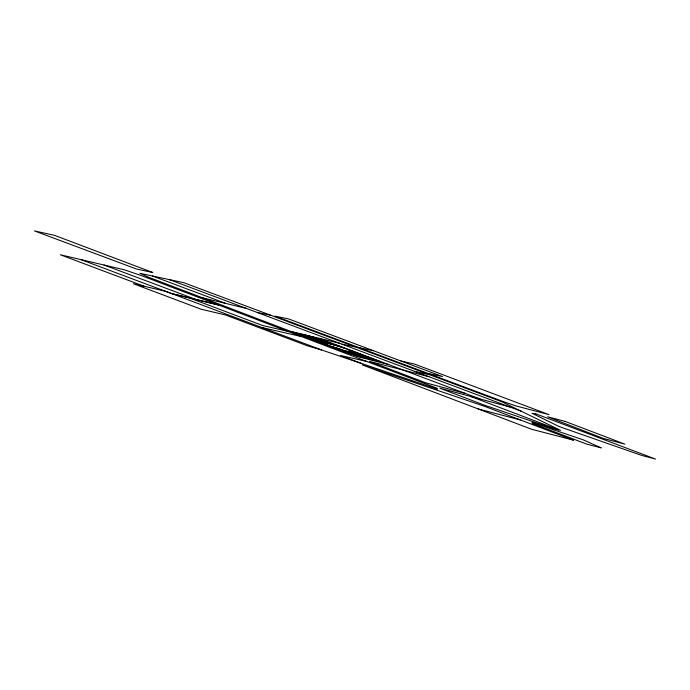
<?xml version="1.0" encoding="UTF-8"?>
<svg xmlns="http://www.w3.org/2000/svg" width="690" height="690" viewBox="0 0 690 690"><rect width="100%" height="100%" fill="white"/><g stroke="black" fill="none" stroke-linecap="round" stroke-linejoin="round"><path stroke-width="1.03" d="M257.327 312.51L270.704 315.261M341.912 344.155L355.143 346.906M359.361 347.786L373.506 350.727M428.085 373.48L442.488 376.55L288.567 318.927L274.853 316.106L503.519 401.684L515.602 405.815L548.947 414.63L414.276 363.975L400.976 361.008M414.845 371.444L429.585 374.739M287.187 331.14L262.83 325.585L189.336 297.882L171.56 293.561L80.894 259.595L60.323 254.757L144.063 286.238M262.045 327.578L301.383 336.548M366.752 361.448L340.619 355.488L361.707 363.552M80.894 259.595L124.39 269.807L142.14 275.888L437.003 388.211L437.4 389.186L321.531 349.942L165.315 291.214L133.368 283.737L201.178 309.249L225.095 314.847L307.516 345.854L321.531 349.942M202.912 297.933L246.373 308.413M171.56 293.561L218.489 304.971L196.115 299.529L104 265.02M291.146 331.545L339.463 343.24M316.279 340.61L339.083 346.13M321.471 342.576L327.578 344.051L322.385 342.093M344.276 348.096L332.977 344.655M344.31 350.555L354.237 352.961M350.58 353.547L365.148 357.075M373.385 359.076L367.278 357.593L373.704 360.016M388.789 364.613L359.766 357.127L344.672 351.926L147.91 276.983L139.829 273.3L183.859 282.719L501.734 401.727L560.53 430.362L553.811 428.723L484.389 405.151L439.866 388.194L509.772 406.953M428.895 376.697L369.426 361.362L425.747 382.812L465.353 393.447M478.256 408.972L520.295 419.925M169.464 279.64L521.606 411.378M152.464 276L225.803 303.453M318.659 338.204L480.042 398.975M312.035 336.599L330.225 343.456L310.371 338.652L292.18 331.787M352.055 351.693L370.245 358.559M308.723 335.797L326.922 342.663M305.42 334.995L323.61 341.861M302.108 334.193L320.298 341.058M356.687 355.031L363.113 357.454M298.796 333.391L316.986 340.256M295.484 332.589L313.683 339.454M335.513 347.691L353.703 354.548M470.968 396.534L558.581 429.887M535.785 413.836L532.042 413.276L559.176 426.575L641.666 455.409L655.5 459.074L535.785 413.836M152.697 272.481L136.447 269.005L34.5 230.926L54.527 235.342L152.697 272.481M337.841 345.664L315.037 340.144L357.006 355.98L379.811 361.5L337.841 345.664M338.816 348.485L332.201 346.889L350.391 353.746L357.006 355.35L338.816 348.485M355.367 352.495L348.752 350.891L366.942 357.756L373.557 359.361L355.367 352.495M601.076 447.827L586.88 444.17L532.43 423.436L531.964 422.435L583.3 439.866L601.076 447.827M565.084 421.383L547.636 416.795L603.293 438.417L624.838 444.127L565.084 421.383M573.381 440.134L531.602 429.249L362.353 364.915L484.932 406.462L573.381 440.134"/></g></svg>
